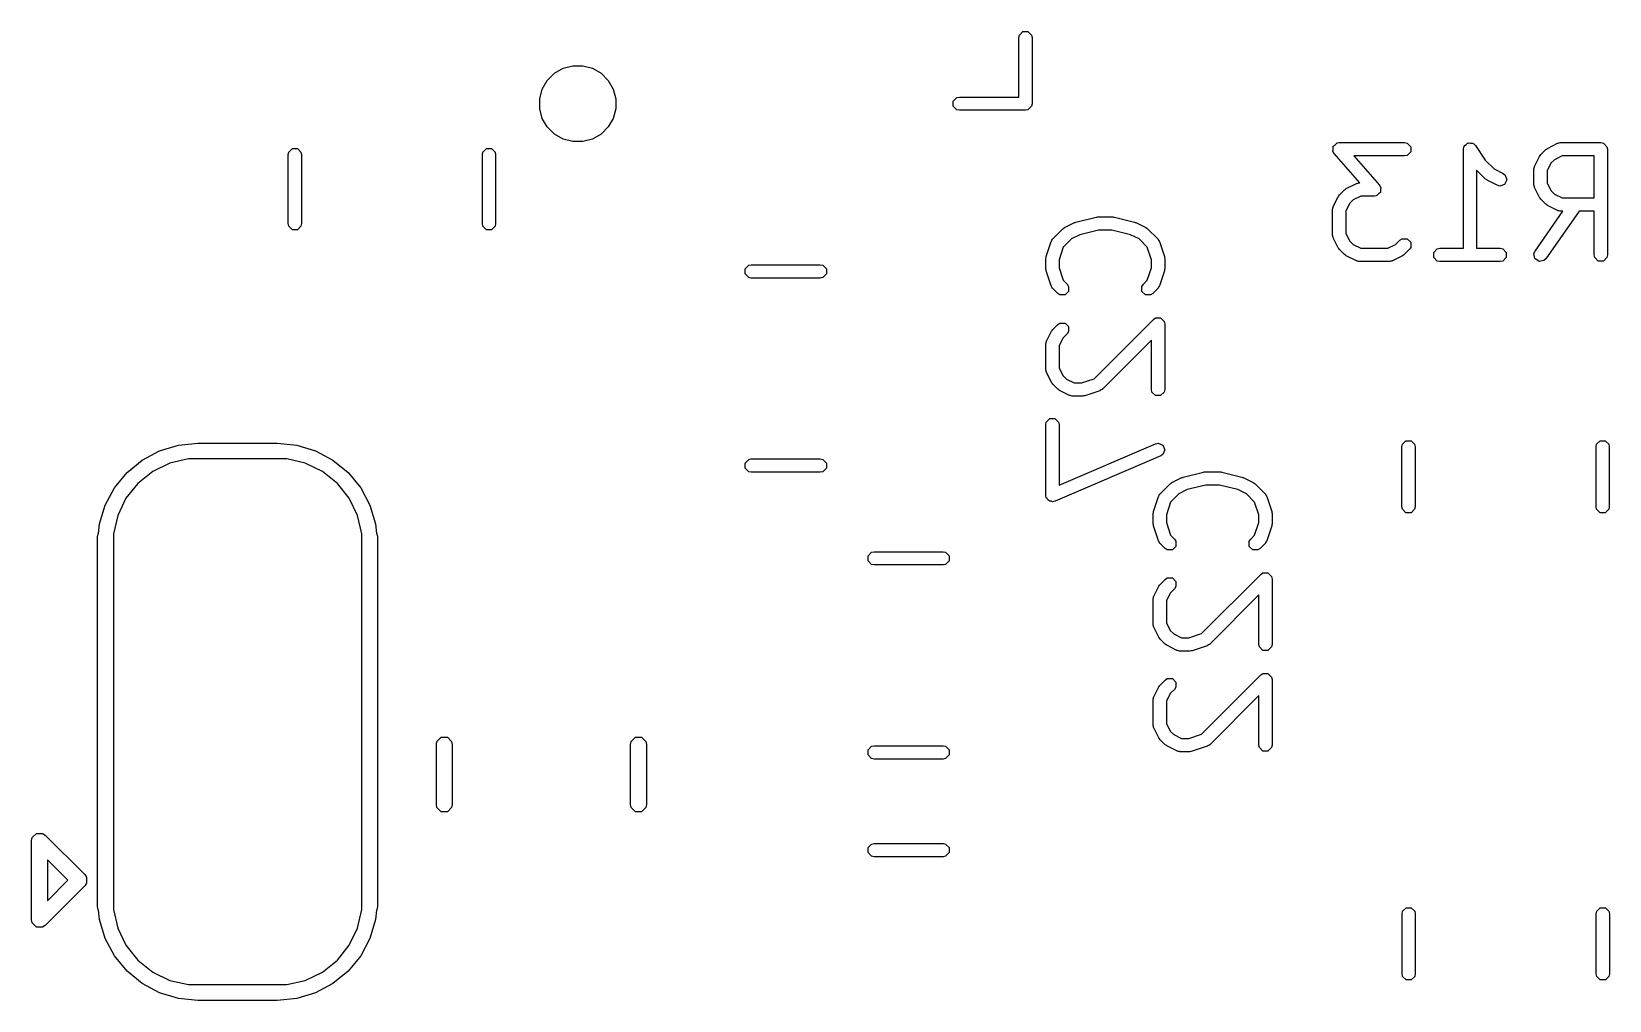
# Model space of a CAD drawing. Header units: inches. Extents: x 0.38 to 5.39, y 0.12 to 3.22.
# Drawn here: x 3.5581 to 4.0284, y 2.166 to 2.4548 of the extents above; entities that cross this region are included whole.
import ezdxf

# ---------------------------------------------------------------- set-up
doc = ezdxf.new("R2010")
doc.units = ezdxf.units.IN
doc.header["$MEASUREMENT"] = 0
doc.layers.add('BLACK', color=250, linetype='CONTINUOUS')

msp = doc.modelspace()

# ---------------------------------------------------------------- linework, layer by layer
at = {"layer": 'BLACK', "linetype": 'CONTINUOUS'}
for p, q in [((3.8524, 2.45299), (3.85255, 2.45375)), ((3.8524, 2.43528), (3.8524, 2.45299)), ((3.85255, 2.45375), (3.85362, 2.45481)), ((3.85362, 2.45481), (3.85512, 2.45481)), ((3.85512, 2.45481), (3.85619, 2.45375)), ((3.85619, 2.45375), (3.85634, 2.45299)), ((3.85634, 2.45299), (3.85634, 2.43331)), ((3.71185, 2.44026), (3.71395, 2.44237)), ((3.71395, 2.44237), (3.71654, 2.44386)), ((3.71654, 2.44386), (3.71941, 2.44463)), ((3.71941, 2.44463), (3.7224, 2.44463)), ((3.7224, 2.44463), (3.72528, 2.44386)), ((3.72528, 2.44386), (3.72786, 2.44237)), ((3.72786, 2.44237), (3.72997, 2.44026)), ((3.70958, 2.4348), (3.71036, 2.43768)), ((3.71036, 2.43768), (3.71185, 2.44026)), ((3.72997, 2.44026), (3.73146, 2.43768)), ((3.73146, 2.43768), (3.73223, 2.4348)), ((3.70958, 2.4344), (3.70958, 2.4348)), ((3.70958, 2.43182), (3.70958, 2.4344)), ((3.71036, 2.42894), (3.70958, 2.43182)), ((3.73223, 2.43182), (3.73146, 2.42894)), ((3.73223, 2.4348), (3.73223, 2.43182)), ((3.83287, 2.43406), (3.83393, 2.43513)), ((3.83287, 2.43255), (3.83287, 2.43406)), ((3.83393, 2.43149), (3.83287, 2.43255)), ((3.83393, 2.43513), (3.83469, 2.43528)), ((3.83469, 2.43528), (3.8524, 2.43528)), ((3.85619, 2.43255), (3.85512, 2.43149)), ((3.85634, 2.43331), (3.85619, 2.43255)), ((3.71185, 2.42636), (3.71036, 2.42894)), ((3.73146, 2.42894), (3.72997, 2.42636)), ((3.83469, 2.43134), (3.83393, 2.43149)), ((3.85437, 2.43134), (3.83469, 2.43134)), ((3.85512, 2.43149), (3.85437, 2.43134)), ((3.71395, 2.42425), (3.71185, 2.42636)), ((3.71654, 2.42276), (3.71395, 2.42425)), ((3.71941, 2.42199), (3.71654, 2.42276)), ((3.72528, 2.42276), (3.7224, 2.42199)), ((3.72786, 2.42425), (3.72528, 2.42276)), ((3.72997, 2.42636), (3.72786, 2.42425)), ((3.63464, 2.41814), (3.63479, 2.4189)), ((3.63464, 2.39757), (3.63464, 2.41814)), ((3.63479, 2.4189), (3.63585, 2.41996)), ((3.63585, 2.41996), (3.63736, 2.41996)), ((3.63736, 2.41996), (3.63842, 2.4189)), ((3.63842, 2.4189), (3.63857, 2.41814)), ((3.63857, 2.41814), (3.63857, 2.39757)), ((3.69251, 2.41814), (3.69266, 2.4189)), ((3.69251, 2.39757), (3.69251, 2.41814)), ((3.69266, 2.4189), (3.69373, 2.41996)), ((3.69373, 2.41996), (3.69523, 2.41996)), ((3.69523, 2.41996), (3.6963, 2.4189)), ((3.6963, 2.4189), (3.69645, 2.41814)), ((3.69645, 2.41814), (3.69645, 2.39757)), ((3.7224, 2.42199), (3.71941, 2.42199)), ((3.94603, 2.4191), (3.94607, 2.41979)), ((3.94607, 2.41902), (3.94603, 2.4191)), ((3.94607, 2.42048), (3.94612, 2.42053)), ((3.94607, 2.41979), (3.94607, 2.42048)), ((3.94607, 2.41898), (3.94607, 2.41902)), ((3.94613, 2.41892), (3.94607, 2.41898)), ((3.94612, 2.42053), (3.94613, 2.4206)), ((3.94613, 2.4206), (3.94665, 2.42106)), ((3.94641, 2.41843), (3.94613, 2.41892)), ((3.95405, 2.4097), (3.94641, 2.41843)), ((3.94665, 2.42106), (3.94714, 2.42155)), ((3.94714, 2.42155), (3.94723, 2.42157)), ((3.94723, 2.42157), (3.94726, 2.42159)), ((3.94726, 2.42159), (3.94734, 2.42159)), ((3.94734, 2.42159), (3.94789, 2.4217)), ((3.94789, 2.4217), (3.96739, 2.4217)), ((3.96739, 2.41776), (3.95223, 2.41776)), ((3.95223, 2.41776), (3.95987, 2.40903)), ((3.96739, 2.4217), (3.96814, 2.42155)), ((3.96814, 2.41791), (3.96739, 2.41776)), ((3.96814, 2.42155), (3.96921, 2.42048)), ((3.96921, 2.41898), (3.96814, 2.41791)), ((3.96921, 2.42048), (3.96921, 2.41898)), ((3.98492, 2.41973), (3.98507, 2.42048)), ((3.98492, 2.3902), (3.98492, 2.41973)), ((3.98507, 2.42048), (3.98521, 2.42063)), ((3.98521, 2.42063), (3.98525, 2.42082)), ((3.98525, 2.42082), (3.98573, 2.42114)), ((3.98573, 2.42114), (3.98613, 2.42155)), ((3.98613, 2.42155), (3.98634, 2.42155)), ((3.98634, 2.42155), (3.98651, 2.42166)), ((3.98651, 2.42166), (3.98707, 2.42155)), ((3.98707, 2.42155), (3.98764, 2.42155)), ((3.98764, 2.42155), (3.98778, 2.4214)), ((3.98778, 2.4214), (3.98798, 2.42136)), ((3.98798, 2.42136), (3.98853, 2.42082)), ((3.98853, 2.42082), (3.99142, 2.41648)), ((4.00612, 2.41461), (4.00762, 2.41761)), ((4.00762, 2.41761), (4.00782, 2.41786)), ((4.00782, 2.41786), (4.00799, 2.41812)), ((4.00799, 2.41812), (4.00949, 2.41962)), ((4.00949, 2.41962), (4.00976, 2.4198)), ((4.00976, 2.4198), (4.01, 2.41999)), ((4.01, 2.41999), (4.013, 2.42149)), ((4.01435, 2.41776), (4.01205, 2.41661)), ((4.013, 2.42149), (4.0131, 2.42152)), ((4.0131, 2.42152), (4.01313, 2.42155)), ((4.01313, 2.42155), (4.01344, 2.42161)), ((4.01344, 2.42161), (4.01374, 2.42169)), ((4.01374, 2.42169), (4.01379, 2.42168)), ((4.01379, 2.42168), (4.01388, 2.4217)), ((4.01388, 2.4217), (4.02588, 2.4217)), ((4.02391, 2.41776), (4.01435, 2.41776)), ((4.02391, 2.4052), (4.02391, 2.41776)), ((4.02588, 2.4217), (4.02664, 2.42155)), ((4.02664, 2.42155), (4.0277, 2.42048)), ((4.0277, 2.42048), (4.02785, 2.41973)), ((4.02785, 2.41973), (4.02785, 2.38823)), ((3.9915, 2.41084), (3.98886, 2.41348)), ((3.98886, 2.41348), (3.98886, 2.3902)), ((3.99142, 2.41648), (3.99405, 2.41385)), ((3.99405, 2.41385), (3.99677, 2.41249)), ((4.00592, 2.41387), (4.00601, 2.41417)), ((4.00594, 2.41383), (4.00592, 2.41387)), ((4.00592, 2.41373), (4.00594, 2.41383)), ((4.00592, 2.40923), (4.00592, 2.41373)), ((4.00601, 2.41417), (4.00607, 2.41448)), ((4.00607, 2.41448), (4.0061, 2.41451)), ((4.0061, 2.41451), (4.00612, 2.41461)), ((4.011, 2.41556), (4.00985, 2.41326)), ((4.00985, 2.41326), (4.00985, 2.40969)), ((4.01205, 2.41661), (4.011, 2.41556)), ((3.95001, 2.40799), (3.95301, 2.40949)), ((3.95301, 2.40949), (3.95311, 2.40952)), ((3.95311, 2.40952), (3.95314, 2.40955)), ((3.95314, 2.40955), (3.95345, 2.40961)), ((3.95345, 2.40961), (3.95375, 2.40969)), ((3.95375, 2.40969), (3.9538, 2.40968)), ((3.9538, 2.40968), (3.95389, 2.4097)), ((3.95389, 2.4097), (3.95405, 2.4097)), ((3.95987, 2.40903), (3.96015, 2.40854)), ((3.96015, 2.40854), (3.96021, 2.40848)), ((3.96021, 2.40848), (3.96021, 2.40844)), ((3.96021, 2.40844), (3.96026, 2.40836)), ((3.96026, 2.40836), (3.96021, 2.40767)), ((3.99176, 2.41066), (3.9915, 2.41084)), ((3.99201, 2.41047), (3.99176, 2.41066)), ((3.99501, 2.40897), (3.99201, 2.41047)), ((3.99575, 2.40877), (3.99501, 2.40897)), ((3.99718, 2.40924), (3.99575, 2.40877)), ((3.99677, 2.41249), (3.99737, 2.41202)), ((3.99785, 2.41059), (3.99718, 2.40924)), ((3.99737, 2.41202), (3.99785, 2.41059)), ((4.00594, 2.40913), (4.00592, 2.40923)), ((4.00592, 2.40909), (4.00594, 2.40913)), ((4.00601, 2.40879), (4.00592, 2.40909)), ((4.00607, 2.40848), (4.00601, 2.40879)), ((4.0061, 2.40844), (4.00607, 2.40848)), ((4.00612, 2.40835), (4.0061, 2.40844)), ((4.00762, 2.40535), (4.00612, 2.40835)), ((4.00985, 2.40969), (4.011, 2.4074)), ((3.94613, 2.40261), (3.94763, 2.40561)), ((3.94763, 2.40561), (3.94783, 2.40586)), ((3.94783, 2.40586), (3.948, 2.40612)), ((3.948, 2.40612), (3.9495, 2.40762)), ((3.9495, 2.40762), (3.94976, 2.4078)), ((3.94976, 2.4078), (3.95001, 2.40799)), ((3.95101, 2.40356), (3.94986, 2.40127)), ((3.95206, 2.40461), (3.95101, 2.40356)), ((3.95436, 2.40576), (3.95206, 2.40461)), ((3.95839, 2.40576), (3.95436, 2.40576)), ((3.95894, 2.40587), (3.95839, 2.40576)), ((3.95902, 2.40587), (3.95894, 2.40587)), ((3.95905, 2.40589), (3.95902, 2.40587)), ((3.95914, 2.40591), (3.95905, 2.40589)), ((3.95963, 2.4064), (3.95914, 2.40591)), ((3.96016, 2.40686), (3.95963, 2.4064)), ((3.96021, 2.40698), (3.96016, 2.40693)), ((3.96016, 2.40693), (3.96016, 2.40686)), ((3.96021, 2.40767), (3.96021, 2.40698)), ((4.00782, 2.4051), (4.00762, 2.40535)), ((4.00799, 2.40484), (4.00782, 2.4051)), ((4.00949, 2.40334), (4.00799, 2.40484)), ((4.011, 2.4074), (4.01205, 2.40635)), ((4.01205, 2.40635), (4.01435, 2.4052)), ((4.01435, 2.4052), (4.02391, 2.4052)), ((3.86943, 2.39801), (3.87543, 2.39951)), ((3.87543, 2.39951), (3.87567, 2.39952)), ((3.87567, 2.39952), (3.87591, 2.39957)), ((3.87591, 2.39957), (3.88041, 2.39957)), ((3.88041, 2.39957), (3.88065, 2.39952)), ((3.88065, 2.39952), (3.88089, 2.39951)), ((3.88089, 2.39951), (3.88689, 2.39801)), ((3.94592, 2.40173), (3.94594, 2.40183)), ((3.94592, 2.39423), (3.94592, 2.40173)), ((3.94593, 2.40187), (3.94601, 2.40217)), ((3.94594, 2.40183), (3.94593, 2.40187)), ((3.94601, 2.40217), (3.94607, 2.40248)), ((3.94607, 2.40248), (3.94611, 2.40252)), ((3.94611, 2.40252), (3.94613, 2.40261)), ((3.94986, 2.40127), (3.94986, 2.3947)), ((4.00627, 2.38936), (4.0146, 2.40126)), ((4.00976, 2.40316), (4.00949, 2.40334)), ((4.01941, 2.40126), (4.0095, 2.3871)), ((4.01, 2.40297), (4.00976, 2.40316)), ((4.013, 2.40147), (4.01, 2.40297)), ((4.0131, 2.40144), (4.013, 2.40147)), ((4.01313, 2.40141), (4.0131, 2.40144)), ((4.01344, 2.40135), (4.01313, 2.40141)), ((4.01374, 2.40127), (4.01344, 2.40135)), ((4.01379, 2.40128), (4.01374, 2.40127)), ((4.01388, 2.40126), (4.01379, 2.40128)), ((4.0146, 2.40126), (4.01388, 2.40126)), ((4.02391, 2.40126), (4.01941, 2.40126)), ((4.02391, 2.38823), (4.02391, 2.40126)), ((3.63479, 2.39682), (3.63464, 2.39757)), ((3.63585, 2.39575), (3.63479, 2.39682)), ((3.63736, 2.39575), (3.63585, 2.39575)), ((3.63842, 2.39682), (3.63736, 2.39575)), ((3.63857, 2.39757), (3.63842, 2.39682)), ((3.69266, 2.39682), (3.69251, 2.39757)), ((3.69373, 2.39575), (3.69266, 2.39682)), ((3.69523, 2.39575), (3.69373, 2.39575)), ((3.6963, 2.39682), (3.69523, 2.39575)), ((3.69645, 2.39757), (3.6963, 2.39682)), ((3.86252, 2.393), (3.86552, 2.396)), ((3.86552, 2.396), (3.86578, 2.39617)), ((3.86578, 2.39617), (3.86603, 2.39636)), ((3.86603, 2.39636), (3.86903, 2.39786)), ((3.8706, 2.39425), (3.86808, 2.39299)), ((3.86903, 2.39786), (3.86924, 2.39792)), ((3.86924, 2.39792), (3.86943, 2.39801)), ((3.87615, 2.39563), (3.8706, 2.39425)), ((3.88017, 2.39563), (3.87615, 2.39563)), ((3.88572, 2.39425), (3.88017, 2.39563)), ((3.88824, 2.39299), (3.88572, 2.39425)), ((3.88689, 2.39801), (3.88708, 2.39792)), ((3.88708, 2.39792), (3.88729, 2.39786)), ((3.88729, 2.39786), (3.89029, 2.39636)), ((3.89029, 2.39636), (3.89054, 2.39617)), ((3.89054, 2.39617), (3.8908, 2.396)), ((3.8908, 2.396), (3.8938, 2.393)), ((3.94594, 2.39414), (3.94592, 2.39423)), ((3.94593, 2.39409), (3.94594, 2.39414)), ((3.94601, 2.39379), (3.94593, 2.39409)), ((3.94986, 2.3947), (3.95101, 2.3924)), ((3.86055, 2.38773), (3.86205, 2.39223)), ((3.86205, 2.39223), (3.86209, 2.39231)), ((3.86209, 2.39236), (3.86227, 2.39262)), ((3.86209, 2.39231), (3.86209, 2.39236)), ((3.86227, 2.39262), (3.86243, 2.39289)), ((3.86243, 2.39289), (3.86247, 2.39291)), ((3.86247, 2.39291), (3.86252, 2.393)), ((3.86563, 2.39054), (3.86438, 2.38679)), ((3.86808, 2.39299), (3.86563, 2.39054)), ((3.89069, 2.39054), (3.88824, 2.39299)), ((3.89194, 2.38679), (3.89069, 2.39054)), ((3.8938, 2.393), (3.89386, 2.39291)), ((3.89386, 2.39291), (3.8939, 2.39289)), ((3.8939, 2.39289), (3.89405, 2.39262)), ((3.89405, 2.39262), (3.89423, 2.39236)), ((3.89423, 2.39236), (3.89423, 2.39231)), ((3.89423, 2.39231), (3.89428, 2.39223)), ((3.89428, 2.39223), (3.89578, 2.38773)), ((3.94607, 2.39348), (3.94601, 2.39379)), ((3.94611, 2.39345), (3.94607, 2.39348)), ((3.94613, 2.39335), (3.94611, 2.39345)), ((3.94763, 2.39035), (3.94613, 2.39335)), ((3.94783, 2.3901), (3.94763, 2.39035)), ((3.948, 2.38984), (3.94783, 2.3901)), ((3.9495, 2.38834), (3.948, 2.38984)), ((3.95101, 2.3924), (3.95206, 2.39135)), ((3.95206, 2.39135), (3.95436, 2.3902)), ((3.95436, 2.3902), (3.96243, 2.3902)), ((3.96243, 2.3902), (3.96472, 2.39135)), ((3.96472, 2.39135), (3.966, 2.39262)), ((3.966, 2.39262), (3.96664, 2.39305)), ((3.96664, 2.39305), (3.96814, 2.39305)), ((3.96878, 2.38984), (3.96728, 2.38834)), ((3.96814, 2.39305), (3.96921, 2.39199)), ((3.96921, 2.39048), (3.96878, 2.38984)), ((3.96921, 2.39199), (3.96921, 2.39048)), ((3.97607, 2.38899), (3.97714, 2.39005)), ((3.97714, 2.39005), (3.97789, 2.3902)), ((3.97789, 2.3902), (3.98492, 2.3902)), ((3.98886, 2.3902), (3.99589, 2.3902)), ((3.99589, 2.3902), (3.99664, 2.39005)), ((3.99664, 2.39005), (3.99771, 2.38899)), ((4.00596, 2.38866), (4.00627, 2.38936)), ((3.77081, 2.38406), (3.77187, 2.38513)), ((3.77187, 2.38513), (3.77263, 2.38528)), ((3.77263, 2.38528), (3.7932, 2.38528)), ((3.7932, 2.38528), (3.79395, 2.38513)), ((3.79395, 2.38513), (3.79502, 2.38406)), ((3.86044, 2.3871), (3.86051, 2.38741)), ((3.86044, 2.3841), (3.86044, 2.3871)), ((3.86051, 2.38741), (3.86055, 2.38773)), ((3.86438, 2.38679), (3.86438, 2.38442)), ((3.89194, 2.38442), (3.89194, 2.38679)), ((3.89578, 2.38773), (3.89582, 2.38741)), ((3.89582, 2.38741), (3.89588, 2.3871)), ((3.89588, 2.3871), (3.89588, 2.3841)), ((3.94976, 2.38816), (3.9495, 2.38834)), ((3.95001, 2.38797), (3.94976, 2.38816)), ((3.95301, 2.38647), (3.95001, 2.38797)), ((3.95311, 2.38645), (3.95301, 2.38647)), ((3.95314, 2.38641), (3.95311, 2.38645)), ((3.95345, 2.38635), (3.95314, 2.38641)), ((3.95375, 2.38627), (3.95345, 2.38635)), ((3.9538, 2.38628), (3.95375, 2.38627)), ((3.95389, 2.38626), (3.9538, 2.38628)), ((3.96289, 2.38626), (3.95389, 2.38626)), ((3.96299, 2.38628), (3.96289, 2.38626)), ((3.96303, 2.38627), (3.96299, 2.38628)), ((3.96333, 2.38635), (3.96303, 2.38627)), ((3.96364, 2.38641), (3.96333, 2.38635)), ((3.96368, 2.38645), (3.96364, 2.38641)), ((3.96377, 2.38647), (3.96368, 2.38645)), ((3.96677, 2.38797), (3.96377, 2.38647)), ((3.96702, 2.38816), (3.96677, 2.38797)), ((3.96728, 2.38834), (3.96702, 2.38816)), ((3.97607, 2.38748), (3.97607, 2.38899)), ((3.97714, 2.38641), (3.97607, 2.38748)), ((3.97789, 2.38626), (3.97714, 2.38641)), ((3.99589, 2.38626), (3.97789, 2.38626)), ((3.99664, 2.38641), (3.99589, 2.38626)), ((3.99771, 2.38748), (3.99664, 2.38641)), ((3.99771, 2.38899), (3.99771, 2.38748)), ((4.00623, 2.38717), (4.00596, 2.38866)), ((4.00746, 2.38631), (4.00623, 2.38717)), ((4.00894, 2.38657), (4.00746, 2.38631)), ((4.0095, 2.3871), (4.00894, 2.38657)), ((4.02406, 2.38748), (4.02391, 2.38823)), ((4.02513, 2.38641), (4.02406, 2.38748)), ((4.02664, 2.38641), (4.02513, 2.38641)), ((4.0277, 2.38748), (4.02664, 2.38641)), ((4.02785, 2.38823), (4.0277, 2.38748)), ((3.77081, 2.38255), (3.77081, 2.38406)), ((3.77187, 2.38149), (3.77081, 2.38255)), ((3.77263, 2.38134), (3.77187, 2.38149)), ((3.7932, 2.38134), (3.77263, 2.38134)), ((3.79395, 2.38149), (3.7932, 2.38134)), ((3.79502, 2.38255), (3.79395, 2.38149)), ((3.79502, 2.38406), (3.79502, 2.38255)), ((3.86051, 2.3838), (3.86044, 2.3841)), ((3.86055, 2.38348), (3.86051, 2.3838)), ((3.86205, 2.37898), (3.86055, 2.38348)), ((3.86438, 2.38442), (3.86563, 2.38067)), ((3.86563, 2.38067), (3.8668, 2.3795)), ((3.88952, 2.3795), (3.89069, 2.38067)), ((3.89069, 2.38067), (3.89194, 2.38442)), ((3.89578, 2.38348), (3.89428, 2.37898)), ((3.89582, 2.3838), (3.89578, 2.38348)), ((3.89588, 2.3841), (3.89582, 2.3838)), ((3.86209, 2.3789), (3.86205, 2.37898)), ((3.86209, 2.37885), (3.86209, 2.3789)), ((3.86227, 2.37859), (3.86209, 2.37885)), ((3.86243, 2.37832), (3.86227, 2.37859)), ((3.86247, 2.3783), (3.86243, 2.37832)), ((3.86252, 2.37821), (3.86247, 2.3783)), ((3.86402, 2.37671), (3.86252, 2.37821)), ((3.86466, 2.37629), (3.86402, 2.37671)), ((3.86617, 2.37629), (3.86466, 2.37629)), ((3.86723, 2.37735), (3.86617, 2.37629)), ((3.8668, 2.3795), (3.86723, 2.37886)), ((3.86723, 2.37886), (3.86723, 2.37735)), ((3.88909, 2.37886), (3.88952, 2.3795)), ((3.88909, 2.37735), (3.88909, 2.37886)), ((3.89016, 2.37629), (3.88909, 2.37735)), ((3.89166, 2.37629), (3.89016, 2.37629)), ((3.8923, 2.37671), (3.89166, 2.37629)), ((3.8938, 2.37821), (3.8923, 2.37671)), ((3.89386, 2.3783), (3.8938, 2.37821)), ((3.8939, 2.37832), (3.89386, 2.3783)), ((3.89405, 2.37859), (3.8939, 2.37832)), ((3.89423, 2.37885), (3.89405, 2.37859)), ((3.89428, 2.37898), (3.89423, 2.3789)), ((3.89423, 2.3789), (3.89423, 2.37885)), ((3.86235, 2.36574), (3.86252, 2.366)), ((3.86252, 2.366), (3.86402, 2.3675)), ((3.86402, 2.3675), (3.86466, 2.36793)), ((3.86466, 2.36793), (3.86617, 2.36793)), ((3.86617, 2.36793), (3.86723, 2.36686)), ((3.86723, 2.36686), (3.86723, 2.36535)), ((3.87485, 2.35133), (3.89252, 2.369)), ((3.89252, 2.369), (3.89316, 2.36943)), ((3.89316, 2.36943), (3.89466, 2.36943)), ((3.89466, 2.36943), (3.89573, 2.36836)), ((3.89573, 2.36836), (3.89588, 2.36761)), ((3.89588, 2.36761), (3.89588, 2.34811)), ((3.86044, 2.36161), (3.86046, 2.3617)), ((3.86044, 2.35411), (3.86044, 2.36161)), ((3.86045, 2.36175), (3.86053, 2.36205)), ((3.86046, 2.3617), (3.86045, 2.36175)), ((3.86053, 2.36205), (3.86059, 2.36236)), ((3.86059, 2.36236), (3.86063, 2.36239)), ((3.86063, 2.36239), (3.86065, 2.36249)), ((3.86065, 2.36249), (3.86215, 2.36549)), ((3.86215, 2.36549), (3.86235, 2.36574)), ((3.86553, 2.36344), (3.86438, 2.36114)), ((3.86438, 2.36114), (3.86438, 2.35457)), ((3.8668, 2.36472), (3.86553, 2.36344)), ((3.86723, 2.36535), (3.8668, 2.36472)), ((3.89194, 2.36285), (3.8773, 2.34822)), ((3.89194, 2.34811), (3.89194, 2.36285)), ((3.86046, 2.35401), (3.86044, 2.35411)), ((3.86045, 2.35397), (3.86046, 2.35401)), ((3.86053, 2.35367), (3.86045, 2.35397)), ((3.86059, 2.35336), (3.86053, 2.35367)), ((3.86063, 2.35332), (3.86059, 2.35336)), ((3.86065, 2.35323), (3.86063, 2.35332)), ((3.86215, 2.35023), (3.86065, 2.35323)), ((3.86438, 2.35457), (3.86553, 2.35228)), ((3.86553, 2.35228), (3.86658, 2.35123)), ((3.86235, 2.34998), (3.86215, 2.35023)), ((3.86252, 2.34972), (3.86235, 2.34998)), ((3.86402, 2.34822), (3.86252, 2.34972)), ((3.86428, 2.34804), (3.86402, 2.34822)), ((3.86453, 2.34785), (3.86428, 2.34804)), ((3.86753, 2.34635), (3.86453, 2.34785)), ((3.86658, 2.35123), (3.86888, 2.35008)), ((3.86888, 2.35008), (3.87109, 2.35008)), ((3.87109, 2.35008), (3.87485, 2.35133)), ((3.87653, 2.34774), (3.87203, 2.34624)), ((3.87662, 2.34779), (3.87653, 2.34774)), ((3.87666, 2.34779), (3.87662, 2.34779)), ((3.87693, 2.34797), (3.87666, 2.34779)), ((3.8772, 2.34812), (3.87693, 2.34797)), ((3.87722, 2.34816), (3.8772, 2.34812)), ((3.8773, 2.34822), (3.87722, 2.34816)), ((3.89209, 2.34736), (3.89194, 2.34811)), ((3.89316, 2.34629), (3.89209, 2.34736)), ((3.89573, 2.34736), (3.89466, 2.34629)), ((3.89588, 2.34811), (3.89573, 2.34736)), ((3.86763, 2.34632), (3.86753, 2.34635)), ((3.86766, 2.34629), (3.86763, 2.34632)), ((3.86797, 2.34623), (3.86766, 2.34629)), ((3.86827, 2.34615), (3.86797, 2.34623)), ((3.86832, 2.34616), (3.86827, 2.34615)), ((3.86841, 2.34614), (3.86832, 2.34616)), ((3.87141, 2.34614), (3.86841, 2.34614)), ((3.87172, 2.3462), (3.87141, 2.34614)), ((3.87203, 2.34624), (3.87172, 2.3462)), ((3.89466, 2.34629), (3.89316, 2.34629)), ((3.86044, 2.33761), (3.86059, 2.33836)), ((3.86044, 2.31661), (3.86044, 2.33761)), ((3.86059, 2.33836), (3.86166, 2.33943)), ((3.86166, 2.33943), (3.86317, 2.33943)), ((3.86317, 2.33943), (3.86423, 2.33836)), ((3.86423, 2.33836), (3.86438, 2.33761)), ((3.86438, 2.33761), (3.86438, 2.3196)), ((3.59109, 2.32708), (3.59627, 2.32985)), ((3.59627, 2.32985), (3.60188, 2.33155)), ((3.60188, 2.33155), (3.60772, 2.33213)), ((3.60772, 2.33213), (3.63134, 2.33213)), ((3.63134, 2.33213), (3.63718, 2.33155)), ((3.63718, 2.33155), (3.64279, 2.32985)), ((3.64279, 2.32985), (3.64796, 2.32708)), ((3.89468, 2.3283), (3.86319, 2.3148)), ((3.86438, 2.3196), (3.89313, 2.33192)), ((3.89313, 2.33192), (3.89389, 2.33208)), ((3.89389, 2.33208), (3.89528, 2.33152)), ((3.89532, 2.32874), (3.89468, 2.3283)), ((3.89528, 2.33152), (3.89588, 2.33014)), ((3.89588, 2.33014), (3.89532, 2.32874)), ((3.96657, 2.33103), (3.96672, 2.33178)), ((3.96657, 2.31315), (3.96657, 2.33103)), ((3.96672, 2.33178), (3.96779, 2.33284)), ((3.96779, 2.33284), (3.9693, 2.33284)), ((3.9693, 2.33284), (3.97036, 2.33178)), ((3.97036, 2.33178), (3.97051, 2.33103)), ((3.97051, 2.33103), (3.97051, 2.31315)), ((4.02445, 2.33103), (4.0246, 2.33178)), ((4.02445, 2.31315), (4.02445, 2.33103)), ((4.0246, 2.33178), (4.02566, 2.33284)), ((4.02566, 2.33284), (4.02717, 2.33284)), ((4.02717, 2.33284), (4.02824, 2.33178)), ((4.02824, 2.33178), (4.02839, 2.33103)), ((4.02839, 2.33103), (4.02839, 2.31315)), ((3.58656, 2.32336), (3.59109, 2.32708)), ((3.59423, 2.32367), (3.58979, 2.32013)), ((3.59934, 2.32614), (3.59423, 2.32367)), ((3.60488, 2.3274), (3.59934, 2.32614)), ((3.60772, 2.3274), (3.60488, 2.3274)), ((3.63134, 2.3274), (3.60772, 2.3274)), ((3.63418, 2.3274), (3.63134, 2.3274)), ((3.63971, 2.32614), (3.63418, 2.3274)), ((3.64483, 2.32367), (3.63971, 2.32614)), ((3.64927, 2.32013), (3.64483, 2.32367)), ((3.64796, 2.32708), (3.6525, 2.32336)), ((3.77081, 2.32619), (3.77187, 2.32725)), ((3.77081, 2.32468), (3.77081, 2.32619)), ((3.77187, 2.32361), (3.77081, 2.32468)), ((3.77187, 2.32725), (3.77263, 2.3274)), ((3.77263, 2.32346), (3.77187, 2.32361)), ((3.77263, 2.3274), (3.7932, 2.3274)), ((3.7932, 2.3274), (3.79395, 2.32725)), ((3.79395, 2.32361), (3.7932, 2.32346)), ((3.79395, 2.32725), (3.79502, 2.32619)), ((3.79502, 2.32468), (3.79395, 2.32361)), ((3.79502, 2.32619), (3.79502, 2.32468)), ((3.90143, 2.32201), (3.90743, 2.32351)), ((3.90743, 2.32351), (3.90767, 2.32352)), ((3.90767, 2.32352), (3.90791, 2.32357)), ((3.90791, 2.32357), (3.91241, 2.32357)), ((3.91241, 2.32357), (3.91265, 2.32352)), ((3.91265, 2.32352), (3.91289, 2.32351)), ((3.91289, 2.32351), (3.91889, 2.32201)), ((3.58007, 2.31366), (3.58284, 2.31883)), ((3.58284, 2.31883), (3.58656, 2.32336)), ((3.58979, 2.32013), (3.58625, 2.3157)), ((3.65281, 2.3157), (3.64927, 2.32013)), ((3.6525, 2.32336), (3.65622, 2.31883)), ((3.65622, 2.31883), (3.65898, 2.31366)), ((3.7932, 2.32346), (3.77263, 2.32346)), ((3.89452, 2.317), (3.89752, 2.32)), ((3.89752, 2.32), (3.89778, 2.32017)), ((3.89778, 2.32017), (3.89803, 2.32036)), ((3.89803, 2.32036), (3.90103, 2.32186)), ((3.90103, 2.32186), (3.90124, 2.32192)), ((3.90124, 2.32192), (3.90143, 2.32201)), ((3.90815, 2.31963), (3.9026, 2.31825)), ((3.91217, 2.31963), (3.90815, 2.31963)), ((3.91772, 2.31825), (3.91217, 2.31963)), ((3.91889, 2.32201), (3.91908, 2.32192)), ((3.91908, 2.32192), (3.91929, 2.32186)), ((3.91929, 2.32186), (3.92229, 2.32036)), ((3.92229, 2.32036), (3.92254, 2.32017)), ((3.92254, 2.32017), (3.9228, 2.32)), ((3.9228, 2.32), (3.9258, 2.317)), ((3.58625, 2.3157), (3.58378, 2.31058)), ((3.65527, 2.31058), (3.65281, 2.3157)), ((3.86045, 2.3166), (3.86044, 2.31661)), ((3.86044, 2.31659), (3.86045, 2.3166)), ((3.86045, 2.31657), (3.86044, 2.31659)), ((3.86059, 2.31586), (3.86045, 2.31657)), ((3.86088, 2.31558), (3.86059, 2.31586)), ((3.86104, 2.3152), (3.86088, 2.31558)), ((3.86139, 2.31506), (3.86104, 2.3152)), ((3.86166, 2.31479), (3.86139, 2.31506)), ((3.86206, 2.31479), (3.86166, 2.31479)), ((3.86244, 2.31465), (3.86206, 2.31479)), ((3.86314, 2.31479), (3.86244, 2.31465)), ((3.86317, 2.31479), (3.86314, 2.31479)), ((3.86319, 2.3148), (3.86317, 2.3148)), ((3.86317, 2.3148), (3.86317, 2.31479)), ((3.89255, 2.31173), (3.89405, 2.31623)), ((3.89405, 2.31623), (3.89409, 2.31631)), ((3.89409, 2.31636), (3.89427, 2.31662)), ((3.89409, 2.31631), (3.89409, 2.31636)), ((3.89427, 2.31662), (3.89443, 2.31689)), ((3.89443, 2.31689), (3.89447, 2.31691)), ((3.89447, 2.31691), (3.89452, 2.317)), ((3.89763, 2.31454), (3.89638, 2.31079)), ((3.90008, 2.31699), (3.89763, 2.31454)), ((3.9026, 2.31825), (3.90008, 2.31699)), ((3.92024, 2.31699), (3.91772, 2.31825)), ((3.92269, 2.31454), (3.92024, 2.31699)), ((3.92394, 2.31079), (3.92269, 2.31454)), ((3.9258, 2.317), (3.92586, 2.31691)), ((3.92586, 2.31691), (3.9259, 2.31689)), ((3.9259, 2.31689), (3.92605, 2.31662)), ((3.92605, 2.31662), (3.92623, 2.31636)), ((3.92623, 2.31636), (3.92623, 2.31631)), ((3.92623, 2.31631), (3.92628, 2.31623)), ((3.92628, 2.31623), (3.92778, 2.31173)), ((3.57837, 2.30804), (3.58007, 2.31366)), ((3.58378, 2.31058), (3.58252, 2.30504)), ((3.65654, 2.30504), (3.65527, 2.31058)), ((3.65898, 2.31366), (3.66068, 2.30804)), ((3.89244, 2.3111), (3.89251, 2.31141)), ((3.89244, 2.3081), (3.89244, 2.3111)), ((3.89251, 2.31141), (3.89255, 2.31173)), ((3.89638, 2.31079), (3.89638, 2.30842)), ((3.92394, 2.30842), (3.92394, 2.31079)), ((3.92778, 2.31173), (3.92782, 2.31141)), ((3.92782, 2.31141), (3.92788, 2.3111)), ((3.92788, 2.3111), (3.92788, 2.3081)), ((3.96672, 2.31239), (3.96657, 2.31315)), ((3.96779, 2.31133), (3.96672, 2.31239)), ((3.9693, 2.31133), (3.96779, 2.31133)), ((3.97036, 2.31239), (3.9693, 2.31133)), ((3.97051, 2.31315), (3.97036, 2.31239)), ((4.0246, 2.31239), (4.02445, 2.31315)), ((4.02566, 2.31133), (4.0246, 2.31239)), ((4.02717, 2.31133), (4.02566, 2.31133)), ((4.02824, 2.31239), (4.02717, 2.31133)), ((4.02839, 2.31315), (4.02824, 2.31239)), ((3.5778, 2.30417), (3.57798, 2.30508)), ((3.57798, 2.30508), (3.57809, 2.30519)), ((3.57809, 2.30519), (3.57837, 2.30804)), ((3.58252, 2.30504), (3.58252, 2.30417)), ((3.65654, 2.30417), (3.65654, 2.30504)), ((3.66068, 2.30804), (3.66097, 2.30519)), ((3.66097, 2.30519), (3.66108, 2.30508)), ((3.66108, 2.30508), (3.66126, 2.30417)), ((3.89251, 2.3078), (3.89244, 2.3081)), ((3.89255, 2.30748), (3.89251, 2.3078)), ((3.89405, 2.30298), (3.89255, 2.30748)), ((3.89638, 2.30842), (3.89763, 2.30467)), ((3.89763, 2.30467), (3.8988, 2.3035)), ((3.92152, 2.3035), (3.92269, 2.30467)), ((3.92269, 2.30467), (3.92394, 2.30842)), ((3.92778, 2.30748), (3.92628, 2.30298)), ((3.92782, 2.3078), (3.92778, 2.30748)), ((3.92788, 2.3081), (3.92782, 2.3078)), ((3.5778, 2.19394), (3.5778, 2.30417)), ((3.58252, 2.30417), (3.58252, 2.19591)), ((3.65654, 2.19591), (3.65654, 2.30417)), ((3.66126, 2.30417), (3.66126, 2.19394)), ((3.89409, 2.3029), (3.89405, 2.30298)), ((3.89409, 2.30285), (3.89409, 2.3029)), ((3.89427, 2.30259), (3.89409, 2.30285)), ((3.89443, 2.30232), (3.89427, 2.30259)), ((3.89447, 2.3023), (3.89443, 2.30232)), ((3.89452, 2.30221), (3.89447, 2.3023)), ((3.89602, 2.30071), (3.89452, 2.30221)), ((3.89666, 2.30029), (3.89602, 2.30071)), ((3.89817, 2.30029), (3.89666, 2.30029)), ((3.89923, 2.30135), (3.89817, 2.30029)), ((3.8988, 2.3035), (3.89923, 2.30286)), ((3.89923, 2.30286), (3.89923, 2.30135)), ((3.92109, 2.30286), (3.92152, 2.3035)), ((3.92109, 2.30135), (3.92109, 2.30286)), ((3.92216, 2.30029), (3.92109, 2.30135)), ((3.92366, 2.30029), (3.92216, 2.30029)), ((3.9243, 2.30071), (3.92366, 2.30029)), ((3.9258, 2.30221), (3.9243, 2.30071)), ((3.92586, 2.3023), (3.9258, 2.30221)), ((3.9259, 2.30232), (3.92586, 2.3023)), ((3.92605, 2.30259), (3.9259, 2.30232)), ((3.92623, 2.30285), (3.92605, 2.30259)), ((3.92628, 2.30298), (3.92623, 2.3029)), ((3.92623, 2.3029), (3.92623, 2.30285)), ((3.80744, 2.29855), (3.8085, 2.29961)), ((3.80744, 2.29704), (3.80744, 2.29855)), ((3.8085, 2.29598), (3.80744, 2.29704)), ((3.8085, 2.29961), (3.80926, 2.29976)), ((3.80926, 2.29583), (3.8085, 2.29598)), ((3.80926, 2.29976), (3.82983, 2.29976)), ((3.82983, 2.29583), (3.80926, 2.29583)), ((3.82983, 2.29976), (3.83058, 2.29961)), ((3.83058, 2.29598), (3.82983, 2.29583)), ((3.83058, 2.29961), (3.83165, 2.29855)), ((3.83165, 2.29704), (3.83058, 2.29598)), ((3.83165, 2.29855), (3.83165, 2.29704)), ((3.89452, 2.29), (3.89602, 2.2915)), ((3.89602, 2.2915), (3.89666, 2.29193)), ((3.89666, 2.29193), (3.89817, 2.29193)), ((3.89817, 2.29193), (3.89923, 2.29086)), ((3.89923, 2.29086), (3.89923, 2.28935)), ((3.90685, 2.27533), (3.92452, 2.293)), ((3.92452, 2.293), (3.92516, 2.29343)), ((3.92516, 2.29343), (3.92666, 2.29343)), ((3.92666, 2.29343), (3.92773, 2.29236)), ((3.92773, 2.29236), (3.92788, 2.29161)), ((3.92788, 2.29161), (3.92788, 2.27211)), ((3.89245, 2.28575), (3.89253, 2.28605)), ((3.89253, 2.28605), (3.89259, 2.28636)), ((3.89259, 2.28636), (3.89263, 2.28639)), ((3.89263, 2.28639), (3.89265, 2.28649)), ((3.89265, 2.28649), (3.89415, 2.28949)), ((3.89415, 2.28949), (3.89435, 2.28974)), ((3.89435, 2.28974), (3.89452, 2.29)), ((3.89753, 2.28744), (3.89638, 2.28514)), ((3.8988, 2.28872), (3.89753, 2.28744)), ((3.89923, 2.28935), (3.8988, 2.28872)), ((3.92394, 2.28685), (3.9093, 2.27222)), ((3.92394, 2.27211), (3.92394, 2.28685)), ((3.89244, 2.28561), (3.89246, 2.2857)), ((3.89244, 2.27811), (3.89244, 2.28561)), ((3.89246, 2.2857), (3.89245, 2.28575)), ((3.89638, 2.28514), (3.89638, 2.27857)), ((3.89246, 2.27801), (3.89244, 2.27811)), ((3.89245, 2.27797), (3.89246, 2.27801)), ((3.89253, 2.27767), (3.89245, 2.27797)), ((3.89259, 2.27736), (3.89253, 2.27767)), ((3.89263, 2.27732), (3.89259, 2.27736)), ((3.89265, 2.27723), (3.89263, 2.27732)), ((3.89415, 2.27423), (3.89265, 2.27723)), ((3.89638, 2.27857), (3.89753, 2.27628)), ((3.89435, 2.27398), (3.89415, 2.27423)), ((3.89452, 2.27372), (3.89435, 2.27398)), ((3.89602, 2.27222), (3.89452, 2.27372)), ((3.89628, 2.27204), (3.89602, 2.27222)), ((3.89653, 2.27185), (3.89628, 2.27204)), ((3.89953, 2.27035), (3.89653, 2.27185)), ((3.89753, 2.27628), (3.89858, 2.27523)), ((3.89858, 2.27523), (3.90088, 2.27408)), ((3.90088, 2.27408), (3.90309, 2.27408)), ((3.90309, 2.27408), (3.90685, 2.27533)), ((3.90853, 2.27174), (3.90403, 2.27024)), ((3.90862, 2.27179), (3.90853, 2.27174)), ((3.90866, 2.27179), (3.90862, 2.27179)), ((3.90893, 2.27197), (3.90866, 2.27179)), ((3.9092, 2.27212), (3.90893, 2.27197)), ((3.90922, 2.27216), (3.9092, 2.27212)), ((3.9093, 2.27222), (3.90922, 2.27216)), ((3.92409, 2.27136), (3.92394, 2.27211)), ((3.92788, 2.27211), (3.92773, 2.27136)), ((3.89963, 2.27032), (3.89953, 2.27035)), ((3.89966, 2.27029), (3.89963, 2.27032)), ((3.89997, 2.27023), (3.89966, 2.27029)), ((3.90027, 2.27015), (3.89997, 2.27023)), ((3.90032, 2.27016), (3.90027, 2.27015)), ((3.90041, 2.27014), (3.90032, 2.27016)), ((3.90341, 2.27014), (3.90041, 2.27014)), ((3.90372, 2.2702), (3.90341, 2.27014)), ((3.90403, 2.27024), (3.90372, 2.2702)), ((3.92516, 2.27029), (3.92409, 2.27136)), ((3.92666, 2.27029), (3.92516, 2.27029)), ((3.92773, 2.27136), (3.92666, 2.27029)), ((3.90685, 2.24533), (3.92452, 2.263)), ((3.92452, 2.263), (3.92516, 2.26343)), ((3.92516, 2.26343), (3.92666, 2.26343)), ((3.92666, 2.26343), (3.92773, 2.26236)), ((3.92773, 2.26236), (3.92788, 2.26161)), ((3.89265, 2.25649), (3.89415, 2.25949)), ((3.89415, 2.25949), (3.89435, 2.25974)), ((3.89435, 2.25974), (3.89452, 2.26)), ((3.89452, 2.26), (3.89602, 2.2615)), ((3.89602, 2.2615), (3.89666, 2.26193)), ((3.89666, 2.26193), (3.89817, 2.26193)), ((3.8988, 2.25872), (3.89753, 2.25745)), ((3.89817, 2.26193), (3.89923, 2.26086)), ((3.89923, 2.25936), (3.8988, 2.25872)), ((3.89923, 2.26086), (3.89923, 2.25936)), ((3.92788, 2.26161), (3.92788, 2.24211)), ((3.89244, 2.25561), (3.89246, 2.25571)), ((3.89244, 2.24811), (3.89244, 2.25561)), ((3.89245, 2.25575), (3.89253, 2.25606)), ((3.89246, 2.25571), (3.89245, 2.25575)), ((3.89253, 2.25606), (3.89259, 2.25636)), ((3.89259, 2.25636), (3.89263, 2.2564)), ((3.89263, 2.2564), (3.89265, 2.25649)), ((3.89753, 2.25745), (3.89638, 2.25515)), ((3.89638, 2.25515), (3.89638, 2.24858)), ((3.92394, 2.25686), (3.9093, 2.24222)), ((3.92394, 2.24211), (3.92394, 2.25686)), ((3.89638, 2.24858), (3.89753, 2.24628)), ((3.67896, 2.24315), (3.68024, 2.24443)), ((3.68024, 2.24443), (3.68205, 2.24443)), ((3.68205, 2.24443), (3.68332, 2.24315)), ((3.73683, 2.24315), (3.73811, 2.24443)), ((3.73811, 2.24443), (3.73992, 2.24443)), ((3.73992, 2.24443), (3.7412, 2.24315)), ((3.89246, 2.24802), (3.89244, 2.24811)), ((3.89245, 2.24797), (3.89246, 2.24802)), ((3.89253, 2.24767), (3.89245, 2.24797)), ((3.89259, 2.24736), (3.89253, 2.24767)), ((3.89263, 2.24733), (3.89259, 2.24736)), ((3.89265, 2.24723), (3.89263, 2.24733)), ((3.89415, 2.24423), (3.89265, 2.24723)), ((3.89435, 2.24398), (3.89415, 2.24423)), ((3.89452, 2.24372), (3.89435, 2.24398)), ((3.89602, 2.24222), (3.89452, 2.24372)), ((3.89753, 2.24628), (3.89858, 2.24523)), ((3.89858, 2.24523), (3.90088, 2.24408)), ((3.90088, 2.24408), (3.90309, 2.24408)), ((3.90309, 2.24408), (3.90685, 2.24533)), ((3.67878, 2.24225), (3.67896, 2.24315)), ((3.67878, 2.22437), (3.67878, 2.24225)), ((3.68332, 2.24315), (3.6835, 2.24225)), ((3.6835, 2.24225), (3.6835, 2.22437)), ((3.73665, 2.24225), (3.73683, 2.24315)), ((3.73665, 2.22437), (3.73665, 2.24225)), ((3.7412, 2.24315), (3.74138, 2.24225)), ((3.74138, 2.24225), (3.74138, 2.22437)), ((3.80744, 2.24067), (3.8085, 2.24174)), ((3.80744, 2.23917), (3.80744, 2.24067)), ((3.8085, 2.2381), (3.80744, 2.23917)), ((3.8085, 2.24174), (3.80926, 2.24189)), ((3.80926, 2.24189), (3.82983, 2.24189)), ((3.82983, 2.24189), (3.83058, 2.24174)), ((3.83058, 2.24174), (3.83165, 2.24067)), ((3.83165, 2.23917), (3.83058, 2.2381)), ((3.83165, 2.24067), (3.83165, 2.23917)), ((3.89628, 2.24205), (3.89602, 2.24222)), ((3.89653, 2.24185), (3.89628, 2.24205)), ((3.89953, 2.24035), (3.89653, 2.24185)), ((3.89963, 2.24033), (3.89953, 2.24035)), ((3.89966, 2.24029), (3.89963, 2.24033)), ((3.89997, 2.24023), (3.89966, 2.24029)), ((3.90027, 2.24015), (3.89997, 2.24023)), ((3.90032, 2.24016), (3.90027, 2.24015)), ((3.90041, 2.24014), (3.90032, 2.24016)), ((3.90341, 2.24014), (3.90041, 2.24014)), ((3.90372, 2.24021), (3.90341, 2.24014)), ((3.90403, 2.24025), (3.90372, 2.24021)), ((3.90853, 2.24175), (3.90403, 2.24025)), ((3.90862, 2.24179), (3.90853, 2.24175)), ((3.90866, 2.24179), (3.90862, 2.24179)), ((3.90893, 2.24197), (3.90866, 2.24179)), ((3.9092, 2.24213), (3.90893, 2.24197)), ((3.90922, 2.24217), (3.9092, 2.24213)), ((3.9093, 2.24222), (3.90922, 2.24217)), ((3.92409, 2.24136), (3.92394, 2.24211)), ((3.92516, 2.24029), (3.92409, 2.24136)), ((3.92666, 2.24029), (3.92516, 2.24029)), ((3.92773, 2.24136), (3.92666, 2.24029)), ((3.92788, 2.24211), (3.92773, 2.24136)), ((3.80926, 2.23795), (3.8085, 2.2381)), ((3.82983, 2.23795), (3.80926, 2.23795)), ((3.83058, 2.2381), (3.82983, 2.23795)), ((3.67896, 2.22346), (3.67878, 2.22437)), ((3.68024, 2.22219), (3.67896, 2.22346)), ((3.68205, 2.22219), (3.68024, 2.22219)), ((3.68332, 2.22346), (3.68205, 2.22219)), ((3.6835, 2.22437), (3.68332, 2.22346)), ((3.73683, 2.22346), (3.73665, 2.22437)), ((3.73811, 2.22219), (3.73683, 2.22346)), ((3.73992, 2.22219), (3.73811, 2.22219)), ((3.7412, 2.22346), (3.73992, 2.22219)), ((3.74138, 2.22437), (3.7412, 2.22346)), ((3.55829, 2.21453), (3.55957, 2.2158)), ((3.55957, 2.2158), (3.56138, 2.2158)), ((3.56138, 2.2158), (3.56214, 2.21529)), ((3.55811, 2.21362), (3.55829, 2.21453)), ((3.55811, 2.19), (3.55811, 2.21362)), ((3.56214, 2.21529), (3.57395, 2.20348)), ((3.80744, 2.21155), (3.8085, 2.21261)), ((3.80744, 2.21004), (3.80744, 2.21155)), ((3.8085, 2.21261), (3.80926, 2.21276)), ((3.80926, 2.21276), (3.82983, 2.21276)), ((3.82983, 2.21276), (3.83058, 2.21261)), ((3.83058, 2.21261), (3.83165, 2.21155)), ((3.83165, 2.21155), (3.83165, 2.21004)), ((3.56894, 2.20181), (3.56283, 2.20792)), ((3.56283, 2.20792), (3.56283, 2.1957)), ((3.8085, 2.20898), (3.80744, 2.21004)), ((3.80926, 2.20883), (3.8085, 2.20898)), ((3.82983, 2.20883), (3.80926, 2.20883)), ((3.83058, 2.20898), (3.82983, 2.20883)), ((3.83165, 2.21004), (3.83058, 2.20898)), ((3.56283, 2.1957), (3.56894, 2.20181)), ((3.57395, 2.20348), (3.57447, 2.20271)), ((3.57447, 2.20271), (3.57447, 2.20091)), ((3.57395, 2.20014), (3.56214, 2.18833)), ((3.57447, 2.20091), (3.57395, 2.20014)), ((3.57798, 2.19303), (3.5778, 2.19394)), ((3.57809, 2.19292), (3.57798, 2.19303)), ((3.57837, 2.19007), (3.57809, 2.19292)), ((3.58252, 2.19591), (3.58252, 2.19307)), ((3.58252, 2.19307), (3.58378, 2.18753)), ((3.65527, 2.18753), (3.65654, 2.19307)), ((3.65654, 2.19307), (3.65654, 2.19591)), ((3.66097, 2.19292), (3.66068, 2.19007)), ((3.66108, 2.19303), (3.66097, 2.19292)), ((3.66126, 2.19394), (3.66108, 2.19303)), ((3.96664, 2.1918), (3.96679, 2.19255)), ((3.96664, 2.17392), (3.96664, 2.1918)), ((3.96679, 2.19255), (3.96785, 2.19362)), ((3.96785, 2.19362), (3.96936, 2.19362)), ((3.96936, 2.19362), (3.97042, 2.19255)), ((3.97042, 2.19255), (3.97057, 2.1918)), ((3.97057, 2.1918), (3.97057, 2.17392)), ((4.02451, 2.1918), (4.02466, 2.19255)), ((4.02451, 2.17392), (4.02451, 2.1918)), ((4.02466, 2.19255), (4.02573, 2.19362)), ((4.02573, 2.19362), (4.02723, 2.19362)), ((4.02723, 2.19362), (4.0283, 2.19255)), ((4.0283, 2.19255), (4.02845, 2.1918)), ((4.02845, 2.1918), (4.02845, 2.17392)), ((3.55829, 2.1891), (3.55811, 2.19)), ((3.55957, 2.18782), (3.55829, 2.1891)), ((3.56138, 2.18782), (3.55957, 2.18782)), ((3.56214, 2.18833), (3.56138, 2.18782)), ((3.58007, 2.18446), (3.57837, 2.19007)), ((3.58378, 2.18753), (3.58625, 2.18242)), ((3.65281, 2.18242), (3.65527, 2.18753)), ((3.66068, 2.19007), (3.65898, 2.18446)), ((3.58284, 2.17928), (3.58007, 2.18446)), ((3.58625, 2.18242), (3.58979, 2.17798)), ((3.64927, 2.17798), (3.65281, 2.18242)), ((3.65898, 2.18446), (3.65622, 2.17928)), ((3.58656, 2.17475), (3.58284, 2.17928)), ((3.58979, 2.17798), (3.59423, 2.17444)), ((3.64483, 2.17444), (3.64927, 2.17798)), ((3.65622, 2.17928), (3.6525, 2.17475)), ((3.59109, 2.17103), (3.58656, 2.17475)), ((3.59423, 2.17444), (3.59934, 2.17197)), ((3.63971, 2.17197), (3.64483, 2.17444)), ((3.6525, 2.17475), (3.64796, 2.17103)), ((3.96679, 2.17317), (3.96664, 2.17392)), ((3.96785, 2.1721), (3.96679, 2.17317)), ((3.97042, 2.17317), (3.96936, 2.1721)), ((3.97057, 2.17392), (3.97042, 2.17317)), ((4.02466, 2.17317), (4.02451, 2.17392)), ((4.02573, 2.1721), (4.02466, 2.17317)), ((4.0283, 2.17317), (4.02723, 2.1721)), ((4.02845, 2.17392), (4.0283, 2.17317)), ((3.59627, 2.16826), (3.59109, 2.17103)), ((3.60188, 2.16656), (3.59627, 2.16826)), ((3.59934, 2.17197), (3.60488, 2.17071)), ((3.60488, 2.17071), (3.60772, 2.17071)), ((3.60772, 2.17071), (3.63134, 2.17071)), ((3.63134, 2.17071), (3.63418, 2.17071)), ((3.63418, 2.17071), (3.63971, 2.17197)), ((3.64279, 2.16826), (3.63718, 2.16656)), ((3.64796, 2.17103), (3.64279, 2.16826)), ((3.96936, 2.1721), (3.96785, 2.1721)), ((4.02723, 2.1721), (4.02573, 2.1721)), ((3.60772, 2.16598), (3.60188, 2.16656)), ((3.63134, 2.16598), (3.60772, 2.16598)), ((3.63718, 2.16656), (3.63134, 2.16598))]:
    msp.add_line(p, q, dxfattribs=at)

doc.saveas('drawing.dxf')
